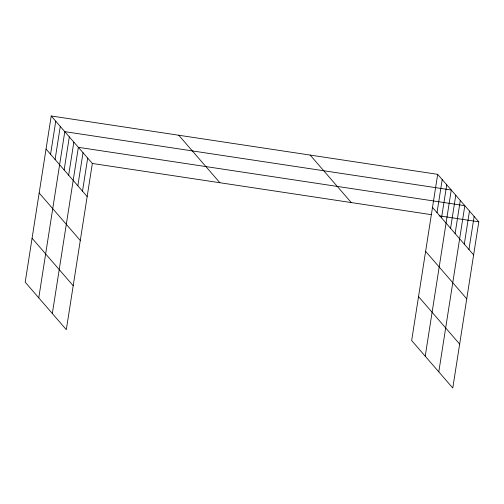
<?xml version="1.0" encoding="UTF-8"?>
<svg xmlns="http://www.w3.org/2000/svg" width="504" height="504" viewBox="0 0 504 504"><rect width="100%" height="100%" fill="white"/><g stroke="black" fill="none" stroke-linecap="round" stroke-linejoin="round"><path stroke-width="0.76" d="M51.225 115.983L25.2 282.177L66.32 329.666L92.345 163.472L51.225 115.983L437.68 174.334L478.8 221.823L452.775 388.017L411.655 340.528L437.68 174.334M50.57 154.293L55.749 121.206M55.093 159.516L60.272 126.428M38.77 297.851L64.795 131.651L451.25 190.002L425.225 356.202M64.14 169.961L69.319 136.874M68.664 175.184L73.842 142.103M52.34 313.519L78.366 147.326L464.82 205.676L438.795 371.87M77.843 185.793L83.028 152.706M82.505 191.173L87.69 158.086M437.018 212.644L442.203 179.556M441.542 217.867L446.727 184.779M450.589 228.318L455.774 195.231M455.112 233.541L460.297 200.453M464.297 244.144L469.476 211.056M468.959 249.524L474.138 216.443M92.345 163.472L431.367 214.66M439.141 215.832L478.8 221.823M432.495 207.421L473.621 254.911M425.615 251.345L466.742 298.834M310.149 155.075L351.269 202.564M418.534 296.604L459.654 344.093M178.756 135.236L219.876 182.725M46.047 149.071L87.167 196.56M39.167 192.994L80.287 240.484M32.08 238.253L73.2 285.743"/></g></svg>
